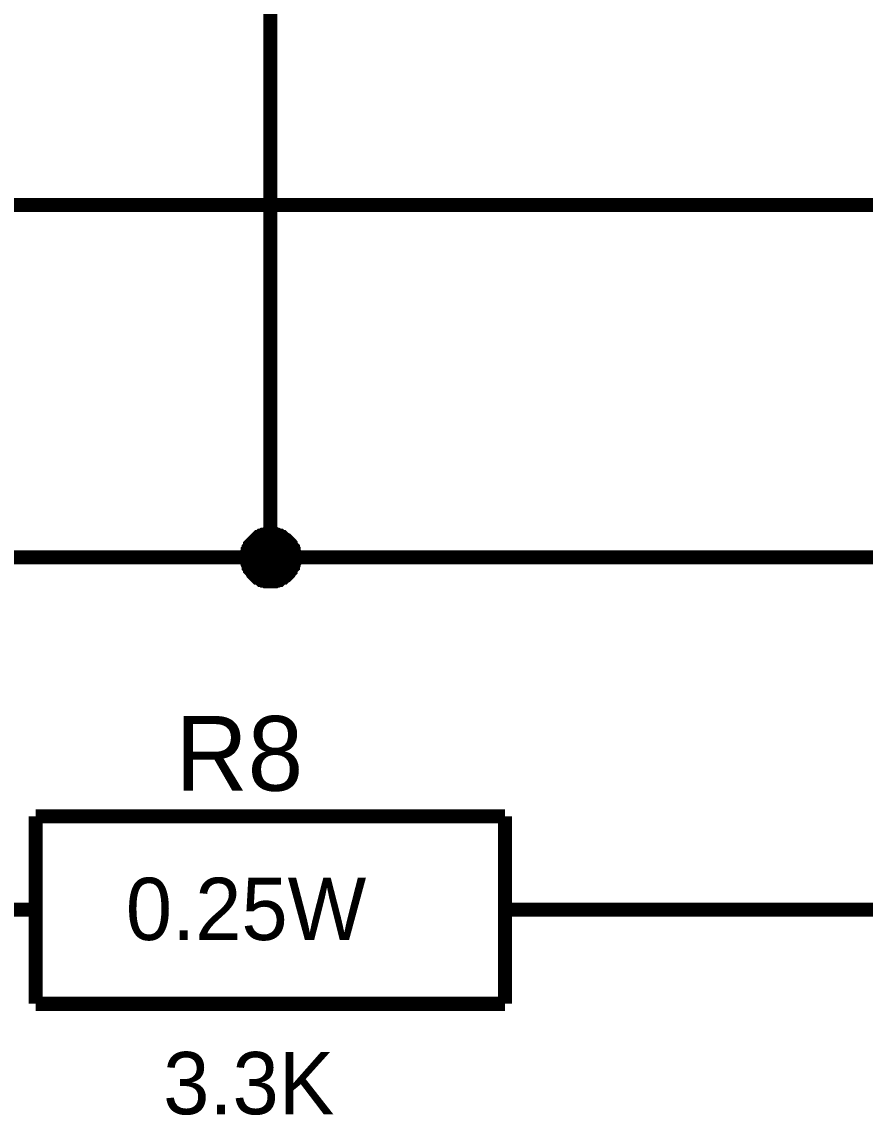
# Model space of a CAD drawing. Header units: millimetres. Extents: x 0 to 420, y 0 to 297.
# Drawn here: x 317.15 to 335.12, y 193.12 to 216.4 of the extents above; entities that cross this region are included whole.
import ezdxf

# ---------------------------------------------------------------- set-up
doc = ezdxf.new("R2010")
doc.units = ezdxf.units.MM
doc.layers.add('Sheet', color=255, linetype='Continuous')

msp = doc.modelspace()

# ---------------------------------------------------------------- linework, layer by layer
at = {"layer": 'Sheet'}
for points, const_width in [([(312.468, 204.999), (322.448, 204.999), (322.448, 224.985)], 0.3), ([(329.946, 197.498), (339.942, 197.498), (339.942, 224.985)], 0.3), ([(304.97, 212.5), (362.435, 212.5)], 0.3), ([(321.951, 204.999), (321.951, 205.032), (321.951, 205.049), (321.951, 205.082), (321.968, 205.098), (321.968, 205.131), (321.968, 205.148), (321.985, 205.164), (321.985, 205.198), (322.001, 205.214), (322.018, 205.231), (322.018, 205.264), (322.034, 205.28), (322.051, 205.297), (322.067, 205.314), (322.084, 205.33), (322.1, 205.347), (322.117, 205.363), (322.134, 205.38), (322.15, 205.396), (322.167, 205.413), (322.183, 205.429), (322.216, 205.429), (322.233, 205.446), (322.249, 205.463), (322.282, 205.463), (322.299, 205.479), (322.316, 205.479), (322.349, 205.479), (322.365, 205.496), (322.398, 205.496), (322.415, 205.496), (322.448, 205.496)], 0.3), ([(321.951, 204.999), (321.951, 205.032), (321.951, 205.049), (321.951, 205.082), (321.968, 205.098), (321.968, 205.131), (321.968, 205.148), (321.985, 205.164), (321.985, 205.198), (322.001, 205.214), (322.018, 205.231), (322.018, 205.264), (322.034, 205.28), (322.051, 205.297), (322.067, 205.314), (322.084, 205.33), (322.1, 205.347), (322.117, 205.363), (322.134, 205.38), (322.15, 205.396), (322.167, 205.413), (322.183, 205.429), (322.216, 205.429), (322.233, 205.446), (322.249, 205.463), (322.282, 205.463), (322.299, 205.479), (322.316, 205.479), (322.349, 205.479), (322.365, 205.496), (322.398, 205.496), (322.415, 205.496), (322.448, 205.496)], 0.3), ([(321.951, 204.999), (321.951, 205.032), (321.951, 205.049), (321.951, 205.082), (321.968, 205.098), (321.968, 205.131), (321.968, 205.148), (321.985, 205.164), (321.985, 205.198), (322.001, 205.214), (322.018, 205.231), (322.018, 205.264), (322.034, 205.28), (322.051, 205.297), (322.067, 205.314), (322.084, 205.33), (322.1, 205.347), (322.117, 205.363), (322.134, 205.38), (322.15, 205.396), (322.167, 205.413), (322.183, 205.429), (322.216, 205.429), (322.233, 205.446), (322.249, 205.463), (322.282, 205.463), (322.299, 205.479), (322.316, 205.479), (322.349, 205.479), (322.365, 205.496), (322.398, 205.496), (322.415, 205.496), (322.448, 205.496)], 0.3), ([(321.951, 204.999), (321.951, 205.032), (321.951, 205.049), (321.951, 205.082), (321.968, 205.098), (321.968, 205.131), (321.968, 205.148), (321.985, 205.164), (321.985, 205.198), (322.001, 205.214), (322.018, 205.231), (322.018, 205.264), (322.034, 205.28), (322.051, 205.297), (322.067, 205.314), (322.084, 205.33), (322.1, 205.347), (322.117, 205.363), (322.134, 205.38), (322.15, 205.396), (322.167, 205.413), (322.183, 205.429), (322.216, 205.429), (322.233, 205.446), (322.249, 205.463), (322.282, 205.463), (322.299, 205.479), (322.316, 205.479), (322.349, 205.479), (322.365, 205.496), (322.398, 205.496), (322.415, 205.496), (322.448, 205.496)], 0.3), ([(321.951, 204.999), (321.951, 205.032), (321.951, 205.049), (321.951, 205.082), (321.968, 205.098), (321.968, 205.131), (321.968, 205.148), (321.985, 205.164), (321.985, 205.198), (322.001, 205.214), (322.018, 205.231), (322.018, 205.264), (322.034, 205.28), (322.051, 205.297), (322.067, 205.314), (322.084, 205.33), (322.1, 205.347), (322.117, 205.363), (322.134, 205.38), (322.15, 205.396), (322.167, 205.413), (322.183, 205.429), (322.216, 205.429), (322.233, 205.446), (322.249, 205.463), (322.282, 205.463), (322.299, 205.479), (322.316, 205.479), (322.349, 205.479), (322.365, 205.496), (322.398, 205.496), (322.415, 205.496), (322.448, 205.496)], 0.0991), ([(321.951, 204.999), (321.951, 205.032), (321.951, 205.049), (321.951, 205.082), (321.968, 205.098), (321.968, 205.131), (321.968, 205.148), (321.985, 205.164), (321.985, 205.198), (322.001, 205.214), (322.018, 205.231), (322.018, 205.264), (322.034, 205.28), (322.051, 205.297), (322.067, 205.314), (322.084, 205.33), (322.1, 205.347), (322.117, 205.363), (322.134, 205.38), (322.15, 205.396), (322.167, 205.413), (322.183, 205.429), (322.216, 205.429), (322.233, 205.446), (322.249, 205.463), (322.282, 205.463), (322.299, 205.479), (322.316, 205.479), (322.349, 205.479), (322.365, 205.496), (322.398, 205.496), (322.415, 205.496), (322.448, 205.496)], 0.0991), ([(321.951, 204.999), (321.951, 205.032), (321.951, 205.049), (321.951, 205.082), (321.968, 205.098), (321.968, 205.131), (321.968, 205.148), (321.985, 205.164), (321.985, 205.198), (322.001, 205.214), (322.018, 205.231), (322.018, 205.264), (322.034, 205.28), (322.051, 205.297), (322.067, 205.314), (322.084, 205.33), (322.1, 205.347), (322.117, 205.363), (322.134, 205.38), (322.15, 205.396), (322.167, 205.413), (322.183, 205.429), (322.216, 205.429), (322.233, 205.446), (322.249, 205.463), (322.282, 205.463), (322.299, 205.479), (322.316, 205.479), (322.349, 205.479), (322.365, 205.496), (322.398, 205.496), (322.415, 205.496), (322.448, 205.496)], 0.0991), ([(321.951, 204.999), (321.951, 205.032), (321.951, 205.049), (321.951, 205.082), (321.968, 205.098), (321.968, 205.131), (321.968, 205.148), (321.985, 205.164), (321.985, 205.198), (322.001, 205.214), (322.018, 205.231), (322.018, 205.264), (322.034, 205.28), (322.051, 205.297), (322.067, 205.314), (322.084, 205.33), (322.1, 205.347), (322.117, 205.363), (322.134, 205.38), (322.15, 205.396), (322.167, 205.413), (322.183, 205.429), (322.216, 205.429), (322.233, 205.446), (322.249, 205.463), (322.282, 205.463), (322.299, 205.479), (322.316, 205.479), (322.349, 205.479), (322.365, 205.496), (322.398, 205.496), (322.415, 205.496), (322.448, 205.496)], 0.0991), ([(322.448, 205.496), (322.448, 205.496)], 0.3), ([(322.448, 205.496), (322.481, 205.496), (322.498, 205.496), (322.531, 205.496), (322.547, 205.479), (322.58, 205.479), (322.597, 205.479), (322.63, 205.463), (322.647, 205.463), (322.663, 205.446), (322.696, 205.429), (322.713, 205.429), (322.729, 205.413), (322.746, 205.396), (322.779, 205.38), (322.796, 205.363), (322.812, 205.347), (322.829, 205.33), (322.845, 205.314), (322.862, 205.297), (322.878, 205.28), (322.878, 205.264), (322.895, 205.231), (322.911, 205.214), (322.928, 205.198), (322.928, 205.164), (322.945, 205.148), (322.945, 205.131), (322.945, 205.098), (322.961, 205.082), (322.961, 205.049), (322.961, 205.032), (322.961, 204.999)], 0.3), ([(322.448, 205.496), (322.448, 205.496)], 0.3), ([(322.448, 205.496), (322.481, 205.496), (322.498, 205.496), (322.531, 205.496), (322.547, 205.479), (322.58, 205.479), (322.597, 205.479), (322.63, 205.463), (322.647, 205.463), (322.663, 205.446), (322.696, 205.429), (322.713, 205.429), (322.729, 205.413), (322.746, 205.396), (322.779, 205.38), (322.796, 205.363), (322.812, 205.347), (322.829, 205.33), (322.845, 205.314), (322.862, 205.297), (322.878, 205.28), (322.878, 205.264), (322.895, 205.231), (322.911, 205.214), (322.928, 205.198), (322.928, 205.164), (322.945, 205.148), (322.945, 205.131), (322.945, 205.098), (322.961, 205.082), (322.961, 205.049), (322.961, 205.032), (322.961, 204.999)], 0.3), ([(322.448, 205.496), (322.448, 205.496)], 0.3), ([(322.448, 205.496), (322.481, 205.496), (322.498, 205.496), (322.531, 205.496), (322.547, 205.479), (322.58, 205.479), (322.597, 205.479), (322.63, 205.463), (322.647, 205.463), (322.663, 205.446), (322.696, 205.429), (322.713, 205.429), (322.729, 205.413), (322.746, 205.396), (322.779, 205.38), (322.796, 205.363), (322.812, 205.347), (322.829, 205.33), (322.845, 205.314), (322.862, 205.297), (322.878, 205.28), (322.878, 205.264), (322.895, 205.231), (322.911, 205.214), (322.928, 205.198), (322.928, 205.164), (322.945, 205.148), (322.945, 205.131), (322.945, 205.098), (322.961, 205.082), (322.961, 205.049), (322.961, 205.032), (322.961, 204.999)], 0.3), ([(322.448, 205.496), (322.448, 205.496)], 0.3), ([(322.448, 205.496), (322.481, 205.496), (322.498, 205.496), (322.531, 205.496), (322.547, 205.479), (322.58, 205.479), (322.597, 205.479), (322.63, 205.463), (322.647, 205.463), (322.663, 205.446), (322.696, 205.429), (322.713, 205.429), (322.729, 205.413), (322.746, 205.396), (322.779, 205.38), (322.796, 205.363), (322.812, 205.347), (322.829, 205.33), (322.845, 205.314), (322.862, 205.297), (322.878, 205.28), (322.878, 205.264), (322.895, 205.231), (322.911, 205.214), (322.928, 205.198), (322.928, 205.164), (322.945, 205.148), (322.945, 205.131), (322.945, 205.098), (322.961, 205.082), (322.961, 205.049), (322.961, 205.032), (322.961, 204.999)], 0.3), ([(322.448, 205.496), (322.448, 205.496)], 0.0991), ([(322.448, 205.496), (322.481, 205.496), (322.498, 205.496), (322.531, 205.496), (322.547, 205.479), (322.58, 205.479), (322.597, 205.479), (322.63, 205.463), (322.647, 205.463), (322.663, 205.446), (322.696, 205.429), (322.713, 205.429), (322.729, 205.413), (322.746, 205.396), (322.779, 205.38), (322.796, 205.363), (322.812, 205.347), (322.829, 205.33), (322.845, 205.314), (322.862, 205.297), (322.878, 205.28), (322.878, 205.264), (322.895, 205.231), (322.911, 205.214), (322.928, 205.198), (322.928, 205.164), (322.945, 205.148), (322.945, 205.131), (322.945, 205.098), (322.961, 205.082), (322.961, 205.049), (322.961, 205.032), (322.961, 204.999)], 0.0991), ([(322.448, 205.496), (322.448, 205.496)], 0.0991), ([(322.448, 205.496), (322.481, 205.496), (322.498, 205.496), (322.531, 205.496), (322.547, 205.479), (322.58, 205.479), (322.597, 205.479), (322.63, 205.463), (322.647, 205.463), (322.663, 205.446), (322.696, 205.429), (322.713, 205.429), (322.729, 205.413), (322.746, 205.396), (322.779, 205.38), (322.796, 205.363), (322.812, 205.347), (322.829, 205.33), (322.845, 205.314), (322.862, 205.297), (322.878, 205.28), (322.878, 205.264), (322.895, 205.231), (322.911, 205.214), (322.928, 205.198), (322.928, 205.164), (322.945, 205.148), (322.945, 205.131), (322.945, 205.098), (322.961, 205.082), (322.961, 205.049), (322.961, 205.032), (322.961, 204.999)], 0.0991), ([(322.448, 205.496), (322.448, 205.496)], 0.0991), ([(322.448, 205.496), (322.481, 205.496), (322.498, 205.496), (322.531, 205.496), (322.547, 205.479), (322.58, 205.479), (322.597, 205.479), (322.63, 205.463), (322.647, 205.463), (322.663, 205.446), (322.696, 205.429), (322.713, 205.429), (322.729, 205.413), (322.746, 205.396), (322.779, 205.38), (322.796, 205.363), (322.812, 205.347), (322.829, 205.33), (322.845, 205.314), (322.862, 205.297), (322.878, 205.28), (322.878, 205.264), (322.895, 205.231), (322.911, 205.214), (322.928, 205.198), (322.928, 205.164), (322.945, 205.148), (322.945, 205.131), (322.945, 205.098), (322.961, 205.082), (322.961, 205.049), (322.961, 205.032), (322.961, 204.999)], 0.0991), ([(322.448, 205.496), (322.448, 205.496)], 0.0991), ([(322.448, 205.496), (322.481, 205.496), (322.498, 205.496), (322.531, 205.496), (322.547, 205.479), (322.58, 205.479), (322.597, 205.479), (322.63, 205.463), (322.647, 205.463), (322.663, 205.446), (322.696, 205.429), (322.713, 205.429), (322.729, 205.413), (322.746, 205.396), (322.779, 205.38), (322.796, 205.363), (322.812, 205.347), (322.829, 205.33), (322.845, 205.314), (322.862, 205.297), (322.878, 205.28), (322.878, 205.264), (322.895, 205.231), (322.911, 205.214), (322.928, 205.198), (322.928, 205.164), (322.945, 205.148), (322.945, 205.131), (322.945, 205.098), (322.961, 205.082), (322.961, 205.049), (322.961, 205.032), (322.961, 204.999)], 0.0991), ([(322.448, 204.486), (322.415, 204.486), (322.398, 204.486), (322.365, 204.486), (322.349, 204.502), (322.316, 204.502), (322.299, 204.502), (322.282, 204.519), (322.249, 204.519), (322.233, 204.535), (322.216, 204.552), (322.183, 204.568), (322.167, 204.568), (322.15, 204.585), (322.134, 204.601), (322.117, 204.618), (322.1, 204.635), (322.084, 204.651), (322.067, 204.668), (322.051, 204.701), (322.034, 204.717), (322.018, 204.734), (322.018, 204.751), (322.001, 204.784), (321.985, 204.8), (321.985, 204.817), (321.968, 204.85), (321.968, 204.866), (321.968, 204.9), (321.951, 204.916), (321.951, 204.949), (321.951, 204.966), (321.951, 204.999)], 0.3), ([(321.951, 204.999), (321.951, 204.999)], 0.3), ([(322.448, 204.486), (322.415, 204.486), (322.398, 204.486), (322.365, 204.486), (322.349, 204.502), (322.316, 204.502), (322.299, 204.502), (322.282, 204.519), (322.249, 204.519), (322.233, 204.535), (322.216, 204.552), (322.183, 204.568), (322.167, 204.568), (322.15, 204.585), (322.134, 204.601), (322.117, 204.618), (322.1, 204.635), (322.084, 204.651), (322.067, 204.668), (322.051, 204.701), (322.034, 204.717), (322.018, 204.734), (322.018, 204.751), (322.001, 204.784), (321.985, 204.8), (321.985, 204.817), (321.968, 204.85), (321.968, 204.866), (321.968, 204.9), (321.951, 204.916), (321.951, 204.949), (321.951, 204.966), (321.951, 204.999)], 0.3), ([(321.951, 204.999), (321.951, 204.999)], 0.3), ([(322.448, 204.486), (322.415, 204.486), (322.398, 204.486), (322.365, 204.486), (322.349, 204.502), (322.316, 204.502), (322.299, 204.502), (322.282, 204.519), (322.249, 204.519), (322.233, 204.535), (322.216, 204.552), (322.183, 204.568), (322.167, 204.568), (322.15, 204.585), (322.134, 204.601), (322.117, 204.618), (322.1, 204.635), (322.084, 204.651), (322.067, 204.668), (322.051, 204.701), (322.034, 204.717), (322.018, 204.734), (322.018, 204.751), (322.001, 204.784), (321.985, 204.8), (321.985, 204.817), (321.968, 204.85), (321.968, 204.866), (321.968, 204.9), (321.951, 204.916), (321.951, 204.949), (321.951, 204.966), (321.951, 204.999)], 0.3), ([(321.951, 204.999), (321.951, 204.999)], 0.3), ([(322.448, 204.486), (322.415, 204.486), (322.398, 204.486), (322.365, 204.486), (322.349, 204.502), (322.316, 204.502), (322.299, 204.502), (322.282, 204.519), (322.249, 204.519), (322.233, 204.535), (322.216, 204.552), (322.183, 204.568), (322.167, 204.568), (322.15, 204.585), (322.134, 204.601), (322.117, 204.618), (322.1, 204.635), (322.084, 204.651), (322.067, 204.668), (322.051, 204.701), (322.034, 204.717), (322.018, 204.734), (322.018, 204.751), (322.001, 204.784), (321.985, 204.8), (321.985, 204.817), (321.968, 204.85), (321.968, 204.866), (321.968, 204.9), (321.951, 204.916), (321.951, 204.949), (321.951, 204.966), (321.951, 204.999)], 0.3), ([(321.951, 204.999), (321.951, 204.999)], 0.3), ([(322.961, 204.999), (322.961, 204.966), (322.961, 204.949), (322.961, 204.916), (322.945, 204.9), (322.945, 204.866), (322.945, 204.85), (322.928, 204.817), (322.928, 204.8), (322.911, 204.784), (322.895, 204.751), (322.878, 204.734), (322.878, 204.717), (322.862, 204.701), (322.845, 204.668), (322.829, 204.651), (322.812, 204.635), (322.796, 204.618), (322.779, 204.601), (322.746, 204.585), (322.729, 204.568), (322.713, 204.568), (322.696, 204.552), (322.663, 204.535), (322.647, 204.519), (322.63, 204.519), (322.597, 204.502), (322.58, 204.502), (322.547, 204.502), (322.531, 204.486), (322.498, 204.486), (322.481, 204.486), (322.448, 204.486)], 0.3), ([(322.448, 204.999), (362.435, 204.999)], 0.3), ([(322.961, 204.999), (322.961, 204.966), (322.961, 204.949), (322.961, 204.916), (322.945, 204.9), (322.945, 204.866), (322.945, 204.85), (322.928, 204.817), (322.928, 204.8), (322.911, 204.784), (322.895, 204.751), (322.878, 204.734), (322.878, 204.717), (322.862, 204.701), (322.845, 204.668), (322.829, 204.651), (322.812, 204.635), (322.796, 204.618), (322.779, 204.601), (322.746, 204.585), (322.729, 204.568), (322.713, 204.568), (322.696, 204.552), (322.663, 204.535), (322.647, 204.519), (322.63, 204.519), (322.597, 204.502), (322.58, 204.502), (322.547, 204.502), (322.531, 204.486), (322.498, 204.486), (322.481, 204.486), (322.448, 204.486)], 0.3), ([(322.961, 204.999), (322.961, 204.966), (322.961, 204.949), (322.961, 204.916), (322.945, 204.9), (322.945, 204.866), (322.945, 204.85), (322.928, 204.817), (322.928, 204.8), (322.911, 204.784), (322.895, 204.751), (322.878, 204.734), (322.878, 204.717), (322.862, 204.701), (322.845, 204.668), (322.829, 204.651), (322.812, 204.635), (322.796, 204.618), (322.779, 204.601), (322.746, 204.585), (322.729, 204.568), (322.713, 204.568), (322.696, 204.552), (322.663, 204.535), (322.647, 204.519), (322.63, 204.519), (322.597, 204.502), (322.58, 204.502), (322.547, 204.502), (322.531, 204.486), (322.498, 204.486), (322.481, 204.486), (322.448, 204.486)], 0.3), ([(322.961, 204.999), (322.961, 204.966), (322.961, 204.949), (322.961, 204.916), (322.945, 204.9), (322.945, 204.866), (322.945, 204.85), (322.928, 204.817), (322.928, 204.8), (322.911, 204.784), (322.895, 204.751), (322.878, 204.734), (322.878, 204.717), (322.862, 204.701), (322.845, 204.668), (322.829, 204.651), (322.812, 204.635), (322.796, 204.618), (322.779, 204.601), (322.746, 204.585), (322.729, 204.568), (322.713, 204.568), (322.696, 204.552), (322.663, 204.535), (322.647, 204.519), (322.63, 204.519), (322.597, 204.502), (322.58, 204.502), (322.547, 204.502), (322.531, 204.486), (322.498, 204.486), (322.481, 204.486), (322.448, 204.486)], 0.3), ([(322.961, 204.999), (322.961, 204.999), (322.961, 204.999), (322.961, 204.999), (322.961, 204.999), (322.961, 204.999), (322.961, 204.999), (322.961, 204.999), (322.961, 204.999), (322.961, 204.999), (322.961, 204.999), (322.961, 204.999), (322.961, 204.999), (322.961, 204.999), (322.961, 204.999), (322.961, 204.999), (322.961, 204.999), (322.961, 204.999), (322.961, 204.999), (322.961, 204.999), (322.961, 204.999), (322.961, 204.999), (322.961, 204.999), (322.961, 204.999), (322.961, 204.999), (322.961, 204.999), (322.961, 204.999), (322.961, 204.999), (322.961, 204.999), (322.961, 204.999), (322.961, 204.999), (322.961, 204.999), (322.961, 204.999)], 0.3), ([(322.961, 204.999), (322.961, 204.999)], 0.3), ([(322.961, 204.999), (322.961, 204.999), (322.961, 204.999), (322.961, 204.999), (322.961, 204.999), (322.961, 204.999), (322.961, 204.999), (322.961, 204.999), (322.961, 204.999), (322.961, 204.999), (322.961, 204.999), (322.961, 204.999), (322.961, 204.999), (322.961, 204.999), (322.961, 204.999), (322.961, 204.999), (322.961, 204.999), (322.961, 204.999), (322.961, 204.999), (322.961, 204.999), (322.961, 204.999), (322.961, 204.999), (322.961, 204.999), (322.961, 204.999), (322.961, 204.999), (322.961, 204.999), (322.961, 204.999), (322.961, 204.999), (322.961, 204.999), (322.961, 204.999), (322.961, 204.999), (322.961, 204.999), (322.961, 204.999)], 0.3), ([(322.961, 204.999), (322.961, 204.999)], 0.3), ([(322.961, 204.999), (322.961, 204.999), (322.961, 204.999), (322.961, 204.999), (322.961, 204.999), (322.961, 204.999), (322.961, 204.999), (322.961, 204.999), (322.961, 204.999), (322.961, 204.999), (322.961, 204.999), (322.961, 204.999), (322.961, 204.999), (322.961, 204.999), (322.961, 204.999), (322.961, 204.999), (322.961, 204.999), (322.961, 204.999), (322.961, 204.999), (322.961, 204.999), (322.961, 204.999), (322.961, 204.999), (322.961, 204.999), (322.961, 204.999), (322.961, 204.999), (322.961, 204.999), (322.961, 204.999), (322.961, 204.999), (322.961, 204.999), (322.961, 204.999), (322.961, 204.999), (322.961, 204.999), (322.961, 204.999)], 0.3), ([(322.961, 204.999), (322.961, 204.999)], 0.3), ([(322.961, 204.999), (322.961, 204.999), (322.961, 204.999), (322.961, 204.999), (322.961, 204.999), (322.961, 204.999), (322.961, 204.999), (322.961, 204.999), (322.961, 204.999), (322.961, 204.999), (322.961, 204.999), (322.961, 204.999), (322.961, 204.999), (322.961, 204.999), (322.961, 204.999), (322.961, 204.999), (322.961, 204.999), (322.961, 204.999), (322.961, 204.999), (322.961, 204.999), (322.961, 204.999), (322.961, 204.999), (322.961, 204.999), (322.961, 204.999), (322.961, 204.999), (322.961, 204.999), (322.961, 204.999), (322.961, 204.999), (322.961, 204.999), (322.961, 204.999), (322.961, 204.999), (322.961, 204.999), (322.961, 204.999)], 0.3), ([(322.961, 204.999), (322.961, 204.999)], 0.3), ([(322.448, 204.486), (322.415, 204.486), (322.398, 204.486), (322.365, 204.486), (322.349, 204.502), (322.316, 204.502), (322.299, 204.502), (322.282, 204.519), (322.249, 204.519), (322.233, 204.535), (322.216, 204.552), (322.183, 204.568), (322.167, 204.568), (322.15, 204.585), (322.134, 204.601), (322.117, 204.618), (322.1, 204.635), (322.084, 204.651), (322.067, 204.668), (322.051, 204.701), (322.034, 204.717), (322.018, 204.734), (322.018, 204.751), (322.001, 204.784), (321.985, 204.8), (321.985, 204.817), (321.968, 204.85), (321.968, 204.866), (321.968, 204.9), (321.951, 204.916), (321.951, 204.949), (321.951, 204.966), (321.951, 204.999)], 0.0991), ([(321.951, 204.999), (321.951, 204.999)], 0.0991), ([(322.448, 204.486), (322.415, 204.486), (322.398, 204.486), (322.365, 204.486), (322.349, 204.502), (322.316, 204.502), (322.299, 204.502), (322.282, 204.519), (322.249, 204.519), (322.233, 204.535), (322.216, 204.552), (322.183, 204.568), (322.167, 204.568), (322.15, 204.585), (322.134, 204.601), (322.117, 204.618), (322.1, 204.635), (322.084, 204.651), (322.067, 204.668), (322.051, 204.701), (322.034, 204.717), (322.018, 204.734), (322.018, 204.751), (322.001, 204.784), (321.985, 204.8), (321.985, 204.817), (321.968, 204.85), (321.968, 204.866), (321.968, 204.9), (321.951, 204.916), (321.951, 204.949), (321.951, 204.966), (321.951, 204.999)], 0.0991), ([(321.951, 204.999), (321.951, 204.999)], 0.0991), ([(322.448, 204.486), (322.415, 204.486), (322.398, 204.486), (322.365, 204.486), (322.349, 204.502), (322.316, 204.502), (322.299, 204.502), (322.282, 204.519), (322.249, 204.519), (322.233, 204.535), (322.216, 204.552), (322.183, 204.568), (322.167, 204.568), (322.15, 204.585), (322.134, 204.601), (322.117, 204.618), (322.1, 204.635), (322.084, 204.651), (322.067, 204.668), (322.051, 204.701), (322.034, 204.717), (322.018, 204.734), (322.018, 204.751), (322.001, 204.784), (321.985, 204.8), (321.985, 204.817), (321.968, 204.85), (321.968, 204.866), (321.968, 204.9), (321.951, 204.916), (321.951, 204.949), (321.951, 204.966), (321.951, 204.999)], 0.0991), ([(321.951, 204.999), (321.951, 204.999)], 0.0991), ([(322.448, 204.486), (322.415, 204.486), (322.398, 204.486), (322.365, 204.486), (322.349, 204.502), (322.316, 204.502), (322.299, 204.502), (322.282, 204.519), (322.249, 204.519), (322.233, 204.535), (322.216, 204.552), (322.183, 204.568), (322.167, 204.568), (322.15, 204.585), (322.134, 204.601), (322.117, 204.618), (322.1, 204.635), (322.084, 204.651), (322.067, 204.668), (322.051, 204.701), (322.034, 204.717), (322.018, 204.734), (322.018, 204.751), (322.001, 204.784), (321.985, 204.8), (321.985, 204.817), (321.968, 204.85), (321.968, 204.866), (321.968, 204.9), (321.951, 204.916), (321.951, 204.949), (321.951, 204.966), (321.951, 204.999)], 0.0991), ([(321.951, 204.999), (321.951, 204.999)], 0.0991), ([(322.961, 204.999), (322.961, 204.966), (322.961, 204.949), (322.961, 204.916), (322.945, 204.9), (322.945, 204.866), (322.945, 204.85), (322.928, 204.817), (322.928, 204.8), (322.911, 204.784), (322.895, 204.751), (322.878, 204.734), (322.878, 204.717), (322.862, 204.701), (322.845, 204.668), (322.829, 204.651), (322.812, 204.635), (322.796, 204.618), (322.779, 204.601), (322.746, 204.585), (322.729, 204.568), (322.713, 204.568), (322.696, 204.552), (322.663, 204.535), (322.647, 204.519), (322.63, 204.519), (322.597, 204.502), (322.58, 204.502), (322.547, 204.502), (322.531, 204.486), (322.498, 204.486), (322.481, 204.486), (322.448, 204.486)], 0.0991), ([(322.961, 204.999), (322.961, 204.966), (322.961, 204.949), (322.961, 204.916), (322.945, 204.9), (322.945, 204.866), (322.945, 204.85), (322.928, 204.817), (322.928, 204.8), (322.911, 204.784), (322.895, 204.751), (322.878, 204.734), (322.878, 204.717), (322.862, 204.701), (322.845, 204.668), (322.829, 204.651), (322.812, 204.635), (322.796, 204.618), (322.779, 204.601), (322.746, 204.585), (322.729, 204.568), (322.713, 204.568), (322.696, 204.552), (322.663, 204.535), (322.647, 204.519), (322.63, 204.519), (322.597, 204.502), (322.58, 204.502), (322.547, 204.502), (322.531, 204.486), (322.498, 204.486), (322.481, 204.486), (322.448, 204.486)], 0.0991), ([(322.961, 204.999), (322.961, 204.966), (322.961, 204.949), (322.961, 204.916), (322.945, 204.9), (322.945, 204.866), (322.945, 204.85), (322.928, 204.817), (322.928, 204.8), (322.911, 204.784), (322.895, 204.751), (322.878, 204.734), (322.878, 204.717), (322.862, 204.701), (322.845, 204.668), (322.829, 204.651), (322.812, 204.635), (322.796, 204.618), (322.779, 204.601), (322.746, 204.585), (322.729, 204.568), (322.713, 204.568), (322.696, 204.552), (322.663, 204.535), (322.647, 204.519), (322.63, 204.519), (322.597, 204.502), (322.58, 204.502), (322.547, 204.502), (322.531, 204.486), (322.498, 204.486), (322.481, 204.486), (322.448, 204.486)], 0.0991), ([(322.961, 204.999), (322.961, 204.966), (322.961, 204.949), (322.961, 204.916), (322.945, 204.9), (322.945, 204.866), (322.945, 204.85), (322.928, 204.817), (322.928, 204.8), (322.911, 204.784), (322.895, 204.751), (322.878, 204.734), (322.878, 204.717), (322.862, 204.701), (322.845, 204.668), (322.829, 204.651), (322.812, 204.635), (322.796, 204.618), (322.779, 204.601), (322.746, 204.585), (322.729, 204.568), (322.713, 204.568), (322.696, 204.552), (322.663, 204.535), (322.647, 204.519), (322.63, 204.519), (322.597, 204.502), (322.58, 204.502), (322.547, 204.502), (322.531, 204.486), (322.498, 204.486), (322.481, 204.486), (322.448, 204.486)], 0.0991), ([(322.961, 204.999), (322.961, 204.999), (322.961, 204.999), (322.961, 204.999), (322.961, 204.999), (322.961, 204.999), (322.961, 204.999), (322.961, 204.999), (322.961, 204.999), (322.961, 204.999), (322.961, 204.999), (322.961, 204.999), (322.961, 204.999), (322.961, 204.999), (322.961, 204.999), (322.961, 204.999), (322.961, 204.999), (322.961, 204.999), (322.961, 204.999), (322.961, 204.999), (322.961, 204.999), (322.961, 204.999), (322.961, 204.999), (322.961, 204.999), (322.961, 204.999), (322.961, 204.999), (322.961, 204.999), (322.961, 204.999), (322.961, 204.999), (322.961, 204.999), (322.961, 204.999), (322.961, 204.999), (322.961, 204.999)], 0.0991), ([(322.961, 204.999), (322.961, 204.999)], 0.0991), ([(322.961, 204.999), (322.961, 204.999), (322.961, 204.999), (322.961, 204.999), (322.961, 204.999), (322.961, 204.999), (322.961, 204.999), (322.961, 204.999), (322.961, 204.999), (322.961, 204.999), (322.961, 204.999), (322.961, 204.999), (322.961, 204.999), (322.961, 204.999), (322.961, 204.999), (322.961, 204.999), (322.961, 204.999), (322.961, 204.999), (322.961, 204.999), (322.961, 204.999), (322.961, 204.999), (322.961, 204.999), (322.961, 204.999), (322.961, 204.999), (322.961, 204.999), (322.961, 204.999), (322.961, 204.999), (322.961, 204.999), (322.961, 204.999), (322.961, 204.999), (322.961, 204.999), (322.961, 204.999), (322.961, 204.999)], 0.0991), ([(322.961, 204.999), (322.961, 204.999)], 0.0991), ([(322.961, 204.999), (322.961, 204.999), (322.961, 204.999), (322.961, 204.999), (322.961, 204.999), (322.961, 204.999), (322.961, 204.999), (322.961, 204.999), (322.961, 204.999), (322.961, 204.999), (322.961, 204.999), (322.961, 204.999), (322.961, 204.999), (322.961, 204.999), (322.961, 204.999), (322.961, 204.999), (322.961, 204.999), (322.961, 204.999), (322.961, 204.999), (322.961, 204.999), (322.961, 204.999), (322.961, 204.999), (322.961, 204.999), (322.961, 204.999), (322.961, 204.999), (322.961, 204.999), (322.961, 204.999), (322.961, 204.999), (322.961, 204.999), (322.961, 204.999), (322.961, 204.999), (322.961, 204.999), (322.961, 204.999)], 0.0991), ([(322.961, 204.999), (322.961, 204.999)], 0.0991), ([(322.961, 204.999), (322.961, 204.999), (322.961, 204.999), (322.961, 204.999), (322.961, 204.999), (322.961, 204.999), (322.961, 204.999), (322.961, 204.999), (322.961, 204.999), (322.961, 204.999), (322.961, 204.999), (322.961, 204.999), (322.961, 204.999), (322.961, 204.999), (322.961, 204.999), (322.961, 204.999), (322.961, 204.999), (322.961, 204.999), (322.961, 204.999), (322.961, 204.999), (322.961, 204.999), (322.961, 204.999), (322.961, 204.999), (322.961, 204.999), (322.961, 204.999), (322.961, 204.999), (322.961, 204.999), (322.961, 204.999), (322.961, 204.999), (322.961, 204.999), (322.961, 204.999), (322.961, 204.999), (322.961, 204.999)], 0.0991), ([(322.961, 204.999), (322.961, 204.999)], 0.0991), ([(317.45, 199.485), (317.45, 195.494)], 0.3), ([(317.45, 199.485), (327.446, 199.485)], 0.3), ([(327.446, 199.485), (327.446, 195.494)], 0.3), ([(317.45, 197.498), (314.95, 197.498)], 0.3), ([(327.446, 197.498), (329.946, 197.498)], 0.3), ([(317.45, 195.494), (327.446, 195.494)], 0.3)]:
    msp.add_lwpolyline(points, dxfattribs=dict(at, const_width=const_width))
at = {"layer": 'Sheet', "const_width": 0.508}
msp.add_lwpolyline([(322.246, 205, 1), (322.754, 205, 1)], format="xyb", close=True, dxfattribs=at)

# ---------------------------------------------------------------- texts
at = {"layer": 'Sheet'}
for s, height, p in [('R8', 1.5897, (320.429, 200.031)), ('0.25W', 1.3247, (319.369, 196.852)), ('3.3K', 1.3247, (320.164, 193.143))]:
    msp.add_text(s, height=height, dxfattribs=at).set_placement(p)

doc.saveas('drawing.dxf')
